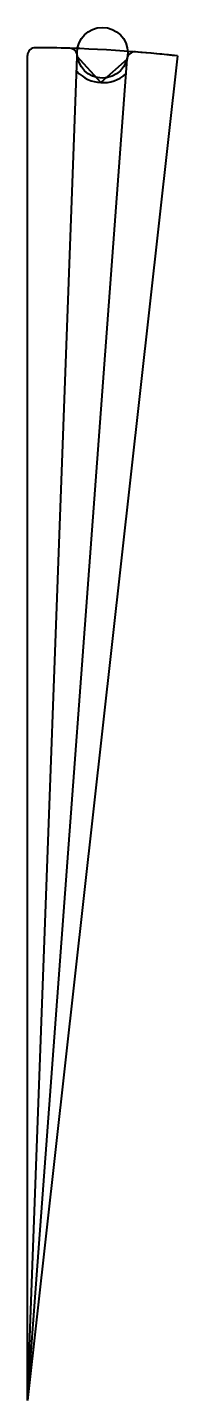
# Model space of a CAD drawing. Header units: millimetres. Extents: x 0 to 3.8, y 0 to 35.2.
import ezdxf

# ---------------------------------------------------------------- set-up
doc = ezdxf.new("R2010")
doc.units = ezdxf.units.MM
doc.layers.add('ModelSketch_Visible', color=7, linetype='Continuous', lineweight=40)

msp = doc.modelspace()

# ---------------------------------------------------------------- linework, layer by layer
at = {"layer": 'ModelSketch_Visible'}
for p, q in [((0, 0), (0, 34.439)), ((3.833, 34.427), (0, 0)), ((0, 0), (1.273, 34.416)), ((0, 0), (2.543, 34.345)), ((1.873, 33.745), (1.273, 34.416)), ((2.543, 34.345), (1.873, 33.745))]:
    msp.add_line(p, q, dxfattribs=at)
msp.add_circle((1.915, 34.508), 0.649, dxfattribs=at)
for centre, radius, start, end in [((0.2, 34.439), 0.2, 89.6673, 180), ((0, 0), 34.64, 88.2151, 89.6673), ((0, 0), 34.64, 83.6471, 89.6673), ((1.073, 34.423), 0.2, 357.8824, 88.2151), ((2.743, 34.33), 0.2, 85.432, 175.7647), ((0, 0), 34.64, 83.6471, 85.432), ((1.923, 34.643), 0.9, 222.452, 311.1951)]:
    msp.add_arc(centre, radius, start, end, dxfattribs=at)

doc.saveas('drawing.dxf')
